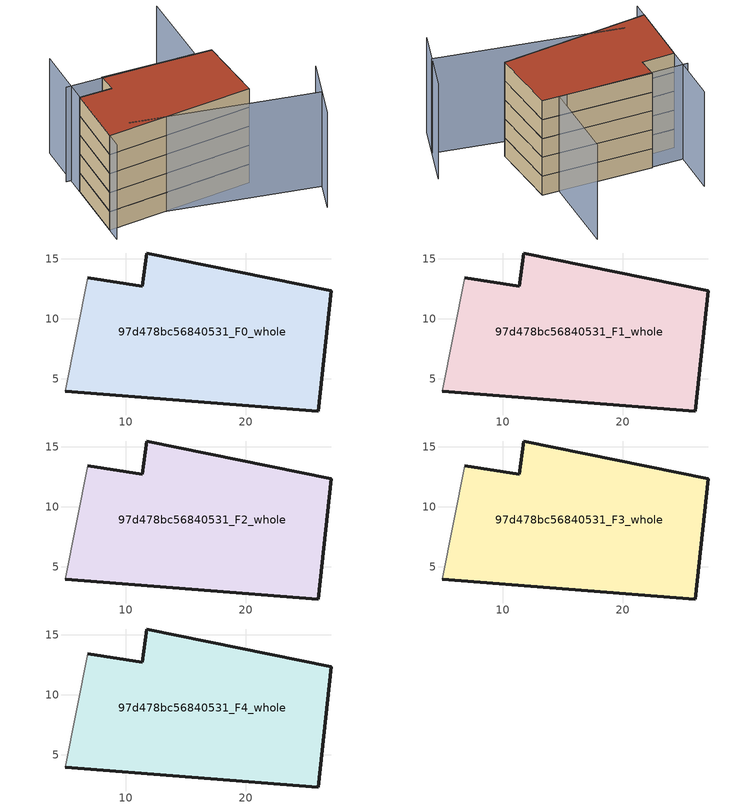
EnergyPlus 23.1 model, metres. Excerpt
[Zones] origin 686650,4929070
97d478bc56840531_F0_whole
 floor ground (EU_floor_Construction): 26.02,2.33 27.08,12.34 11.76,15.49 11.39,12.71 6.85,13.45 4.98,3.96 z0
 wall outside (EU_wall_Construction): 6.85,13.45 11.39,12.71 11.76,15.49 27.08,12.34 26.02,2.33 4.98,3.96 z0:3
 wall adiabatic (EU_wall_Construction): 4.98,3.96 6.85,13.45 z0:3
97d478bc56840531_F1_whole
 floor to 97d478bc56840531_F0_whole (EU_floor_Construction): 26.01,2.33 27.08,12.34 11.75,15.49 11.38,12.71 6.85,13.45 4.98,3.96 z3
 wall outside (EU_wall_Construction): 6.85,13.45 11.39,12.71 11.76,15.49 27.08,12.34 26.02,2.33 4.98,3.96 z3:6
 wall adiabatic (EU_wall_Construction): 4.98,3.96 6.85,13.45 z3:6
97d478bc56840531_F2_whole
 floor to 97d478bc56840531_F1_whole (EU_floor_Construction): 26.01,2.33 27.08,12.34 11.75,15.49 11.38,12.71 6.85,13.45 4.98,3.96 z6
 wall outside (EU_wall_Construction): 6.85,13.45 11.39,12.71 11.76,15.49 27.08,12.34 26.02,2.33 4.98,3.96 z6:9
 wall adiabatic (EU_wall_Construction): 4.98,3.96 6.85,13.45 z6:9
97d478bc56840531_F3_whole
 floor to 97d478bc56840531_F2_whole (EU_floor_Construction): 26.01,2.33 27.08,12.34 11.75,15.49 11.38,12.71 6.85,13.45 4.98,3.96 z9
 wall outside (EU_wall_Construction): 6.85,13.45 11.39,12.71 11.76,15.49 27.08,12.34 26.02,2.33 4.98,3.96 z9:12
 wall adiabatic (EU_wall_Construction): 4.98,3.96 6.85,13.45 z9:12
97d478bc56840531_F4_whole
 floor to 97d478bc56840531_F3_whole (EU_floor_Construction): 26.01,2.33 27.08,12.34 11.75,15.49 11.38,12.71 6.85,13.45 4.98,3.96 z12
 wall outside (EU_wall_Construction): 6.85,13.45 11.39,12.71 11.76,15.49 27.08,12.34 26.02,2.33 4.98,3.96 z12:15
 wall adiabatic (EU_wall_Construction): 4.98,3.96 6.85,13.45 z12:15
 roof outside (EU_roof_Construction): 27.08,12.34 26.02,2.33 4.98,3.96 6.85,13.45 11.39,12.71 11.76,15.49 z15
shading: 8.7,22.82 4.57,1.88 / 8.75,4.99 33.32,-3.73 / 31.12,-7.99 35.97,1.48 / 26.96,24.58 24.71,12.85 / 24.71,12.85 6.73,16.3 z0:15
[Building]
EU S2 Campaign: North Axis=0; Terrain=City; Solar Distribution=FullExterior
[Site:Location]
Bologna: Latitude=44.5; Longitude=11.25; Time Zone=1; Elevation=37
[SizingPeriod:WeatherFileDays]
AnnualSizingPeriod: Begin Month=1; Begin Day of Month=1; End Month=12; End Day of Month=31; Day of Week for Start Day=Monday; Use Weather File Daylight Saving Period=No; Use Weather File Rain and Snow Indicators=No
[MATERIAL]
EU_InternalMass_Material: Roughness=MediumRough; Thickness=0.1; Conductivity=1; Density=1800; Specific Heat=900; Thermal Absorptance=0.9; Solar Absorptance=0.7; Visible Absorptance=0.7
[MATERIAL:NOMASS] Roughness=MediumRough; Thermal Absorptance=0.9; Solar Absorptance=0.7; Visible Absorptance=0.7
Name | Thermal Resistance
EU_wall_NoMass | 0.905828
EU_roof_NoMass | 0.37593
EU_floor_NoMass | 0.67114
[CONSTRUCTION]
EU_wall_Construction: EU_wall_NoMass
EU_roof_Construction: EU_roof_NoMass
EU_floor_Construction: EU_floor_NoMass
EU_InternalMass_Construction: EU_InternalMass_Material
[ZONE] Type=1; Multiplier=1; Ceiling Height=autocalculate; Volume=659.825; Floor Area=autocalculate; Part of Total Floor Area=Yes
97d478bc56840531_F0_whole; 97d478bc56840531_F1_whole; 97d478bc56840531_F2_whole; 97d478bc56840531_F3_whole; 97d478bc56840531_F4_whole
[INTERNALMASS] Construction=EU_InternalMass_Construction; Surface Area=219.942
Name | Zone or ZoneList
97d478bc56840531_F0_whole_EU_InternalMass | 97d478bc56840531_F0_whole
97d478bc56840531_F1_whole_EU_InternalMass | 97d478bc56840531_F1_whole
97d478bc56840531_F2_whole_EU_InternalMass | 97d478bc56840531_F2_whole
97d478bc56840531_F3_whole_EU_InternalMass | 97d478bc56840531_F3_whole
97d478bc56840531_F4_whole_EU_InternalMass | 97d478bc56840531_F4_whole
[OTHEREQUIPMENT] Fuel Type=Electricity; Design Level Calculation Method=Watts/Area; Power per Zone Floor Area=1; Fraction Latent=0; Fraction Radiant=0; Fraction Lost=0; Carbon Dioxide Generation Rate=0; EndUse Subcategory=EU_Step8_InternalGains
Name | Zone or ZoneList or Space or SpaceList | Schedule
EU_Step8_InternalGain_97d478bc56840531_F0_whole_f000 | 97d478bc56840531_F0_whole | EU_Step8_GainSchedule_97d478bc56840531_F0_whole_f000
EU_Step8_InternalGain_97d478bc56840531_F1_whole_f000 | 97d478bc56840531_F1_whole | EU_Step8_GainSchedule_97d478bc56840531_F1_whole_f000
EU_Step8_InternalGain_97d478bc56840531_F2_whole_f000 | 97d478bc56840531_F2_whole | EU_Step8_GainSchedule_97d478bc56840531_F2_whole_f000
EU_Step8_InternalGain_97d478bc56840531_F3_whole_f000 | 97d478bc56840531_F3_whole | EU_Step8_GainSchedule_97d478bc56840531_F3_whole_f000
EU_Step8_InternalGain_97d478bc56840531_F4_whole_f000 | 97d478bc56840531_F4_whole | EU_Step8_GainSchedule_97d478bc56840531_F4_whole_f000
[ZONEVENTILATION:DESIGNFLOWRATE] Schedule=EU_AlwaysOn; Design Flow Rate Calculation Method=AirChanges/Hour; Air Changes per Hour=0.73129; Ventilation Type=Natural; Fan Pressure Rise=0; Fan Total Efficiency=1; Constant Term Coefficient=1; Temperature Term Coefficient=0; Velocity Term Coefficient=0; Velocity Squared Term Coefficient=0; Minimum Indoor Temperature=-100; Maximum Indoor Temperature=100; Delta Temperature=-100; Minimum Outdoor Temperature=-100; Maximum Outdoor Temperature=100; Maximum Wind Speed=40
Name | Zone or ZoneList or Space or SpaceList
EU_ConstantAir_97d478bc56840531_F0_whole | 97d478bc56840531_F0_whole
EU_ConstantAir_97d478bc56840531_F1_whole | 97d478bc56840531_F1_whole
EU_ConstantAir_97d478bc56840531_F2_whole | 97d478bc56840531_F2_whole
EU_ConstantAir_97d478bc56840531_F3_whole | 97d478bc56840531_F3_whole
EU_ConstantAir_97d478bc56840531_F4_whole | 97d478bc56840531_F4_whole
[HVACTEMPLATE:THERMOSTAT] Constant Heating Setpoint=20; Constant Cooling Setpoint=50
EU_HeatOnly_97d478bc56840531_F0_whole; EU_HeatOnly_97d478bc56840531_F1_whole; EU_HeatOnly_97d478bc56840531_F2_whole; EU_HeatOnly_97d478bc56840531_F3_whole; EU_HeatOnly_97d478bc56840531_F4_whole
[HVACTEMPLATE:ZONE:IDEALLOADSAIRSYSTEM] System Availability Schedule=EU_AlwaysOn; Maximum Heating Supply Air Temperature=50; Minimum Cooling Supply Air Temperature=13; Maximum Heating Supply Air Humidity Ratio=0.0156; Minimum Cooling Supply Air Humidity Ratio=0.0077; Heating Limit=NoLimit; Cooling Limit=NoLimit; Heating Availability Schedule=EU_AlwaysOn; Cooling Availability Schedule=EU_CoolingOff; Dehumidification Control Type=ConstantSensibleHeatRatio; Cooling Sensible Heat Ratio=0.7; Dehumidification Setpoint=60; Humidification Control Type=None; Humidification Setpoint=30; Outdoor Air Method=None; Outdoor Air Flow Rate per Person=0.00944; Outdoor Air Flow Rate per Zone Floor Area=0; Outdoor Air Flow Rate per Zone=0; Demand Controlled Ventilation Type=None; Outdoor Air Economizer Type=NoEconomizer; Heat Recovery Type=None; Sensible Heat Recovery Effectiveness=0.7; Latent Heat Recovery Effectiveness=0.65
Name | Template Thermostat
97d478bc56840531_F0_whole | EU_HeatOnly_97d478bc56840531_F0_whole
97d478bc56840531_F1_whole | EU_HeatOnly_97d478bc56840531_F1_whole
97d478bc56840531_F2_whole | EU_HeatOnly_97d478bc56840531_F2_whole
97d478bc56840531_F3_whole | EU_HeatOnly_97d478bc56840531_F3_whole
97d478bc56840531_F4_whole | EU_HeatOnly_97d478bc56840531_F4_whole
[SIZING:ZONE] Zone Cooling Design Supply Air Temperature Input Method=SupplyAirTemperature; Zone Cooling Design Supply Air Temperature=13; Zone Heating Design Supply Air Temperature Input Method=SupplyAirTemperature; Zone Heating Design Supply Air Temperature=50; Zone Cooling Design Supply Air Humidity Ratio=0.008; Zone Heating Design Supply Air Humidity Ratio=0.008; Cooling Design Air Flow Method=DesignDay; Cooling Design Air Flow Rate=0; Cooling Minimum Air Flow per Zone Floor Area=0.000762; Cooling Minimum Air Flow=0; Cooling Minimum Air Flow Fraction=0.2; Heating Design Air Flow Method=DesignDay; Heating Design Air Flow Rate=0; Heating Maximum Air Flow per Zone Floor Area=0.002032; Heating Maximum Air Flow=0.141576; Heating Maximum Air Flow Fraction=0.3; Account for Dedicated Outdoor Air System=No; Dedicated Outdoor Air System Control Strategy=NeutralSupplyAir; Dedicated Outdoor Air Low Setpoint Temperature for Design=autosize; Dedicated Outdoor Air High Setpoint Temperature for Design=autosize; Zone Load Sizing Method=Sensible Load Only No Latent Load; Zone Latent Cooling Design Supply Air Humidity Ratio Input Method=HumidityRatioDifference; Zone Cooling Design Supply Air Humidity Ratio Difference=0.005; Zone Latent Heating Design Supply Air Humidity Ratio Input Method=HumidityRatioDifference; Zone Humidification Design Supply Air Humidity Ratio Difference=0.005
97d478bc56840531_F0_whole; 97d478bc56840531_F1_whole; 97d478bc56840531_F2_whole; 97d478bc56840531_F3_whole; 97d478bc56840531_F4_whole
[SCHEDULE:CONSTANT]
Name | Hourly Value
EU_AlwaysOn | 1
EU_CoolingOff | 0
[SCHEDULE:FILE] Column Number=1; Rows to Skip at Top=0; Number of Hours of Data=8760; Column Separator=Comma; Interpolate to Timestep=No; Minutes per Item=60; Adjust Schedule for Daylight Savings=Yes
Name | File
EU_Step8_GainSchedule_97d478bc56840531_F0_whole_f000 | ../../schedules/97d478bc56840531/97d478bc56840531_F0_whole_f000_gain.csv
EU_Step8_GainSchedule_97d478bc56840531_F1_whole_f000 | ../../schedules/97d478bc56840531/97d478bc56840531_F1_whole_f000_gain.csv
EU_Step8_GainSchedule_97d478bc56840531_F2_whole_f000 | ../../schedules/97d478bc56840531/97d478bc56840531_F2_whole_f000_gain.csv
EU_Step8_GainSchedule_97d478bc56840531_F3_whole_f000 | ../../schedules/97d478bc56840531/97d478bc56840531_F3_whole_f000_gain.csv
EU_Step8_GainSchedule_97d478bc56840531_F4_whole_f000 | ../../schedules/97d478bc56840531/97d478bc56840531_F4_whole_f000_gain.csv
